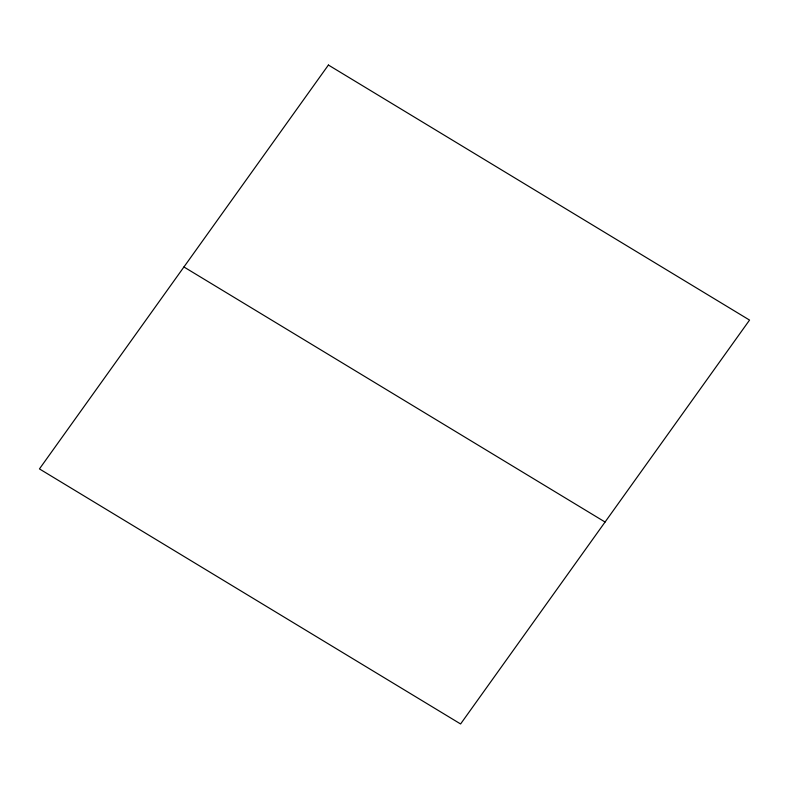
<?xml version="1.0" encoding="UTF-8"?>
<svg xmlns="http://www.w3.org/2000/svg" width="789" height="789" viewBox="0 0 789 789"><rect width="100%" height="100%" fill="white"/><g stroke="black" fill="none" stroke-linecap="round" stroke-linejoin="round"><path stroke-width="1.18" d="M183.926 266.968L605.074 522.032M328.402 65.033L39.45 468.913L460.598 723.967L749.55 320.087L328.402 65.033"/></g></svg>
